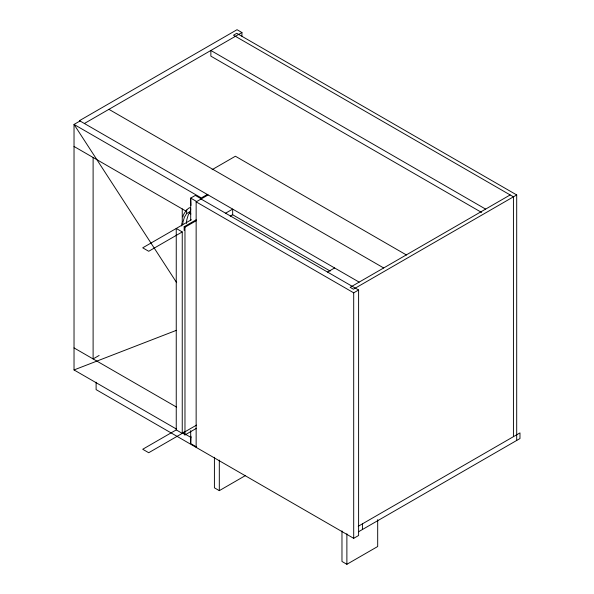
<?xml version="1.0" encoding="UTF-8"?>
<svg xmlns="http://www.w3.org/2000/svg" width="594" height="594" viewBox="0 0 594 594"><rect width="100%" height="100%" fill="white"/><g stroke="black" fill="none" stroke-linecap="round" stroke-linejoin="round"><path stroke-width="0.89" d="M196.688 447.059L190.696 443.592L190.964 436.219M181.734 225.965L181.875 222.75M182.974 216.936C182.299 214.493 192.515 201.411 190.422 211.39L188.253 214.946L186.924 219.29A33.19 19.164 60 0 0 186.486 223.426M186.672 209.868L186.605 213.595L184.437 217.152L183.108 221.495A33.19 19.164 60 0 0 182.774 223.923M80.027 120.976L74.027 124.436L74.027 369.943L176.507 429.106M84.385 123.493L241.936 32.536L241.936 36.241M212.103 169.676L235.395 156.229L406.519 255.026M207.321 194.468L201.321 197.928L74.027 124.436L176.67 282.677M196.146 447.371L196.146 201.863L208.138 194.943M186.605 213.595L190.422 211.39M191.35 219.743L142.716 247.817L148.715 251.284L182.247 231.927L182.247 433.368L176.247 429.9L142.716 449.257L148.715 452.725L196.555 425.104M184.155 230.442L184.155 226.73L196.183 219.787M184.155 226.73L184.972 227.205L196.198 220.723M225.586 213.194L232.67 209.103L232.67 214.768L230.309 216.134M99.109 355.464L93.11 358.925L93.11 157.484M327.532 272.052L334.615 267.961M510.157 194.943L350.156 287.318L353.423 289.211L516.698 194.943L516.698 440.444M196.146 201.863L353.697 292.827L358.605 289.998L358.605 535.498L353.697 538.335L96.109 389.619L96.109 382.209M184.155 431.682L184.155 434.466L184.972 434.942L196.198 428.452M214.412 457.269L214.412 487.815L219.312 490.651L245.374 475.601M358.227 526.277L519.973 432.892L519.973 438.558L358.546 531.756M341.973 530.917L341.973 561.464L346.881 564.3L377.687 546.517L377.687 519.668M74.027 369.943L176.381 330.338M241.936 32.536L237.036 29.7L79.477 120.664L359.147 282.128M516.698 194.943L236.761 33.316L233.487 35.209L513.431 196.829L513.431 436.672M485.625 209.103L210.863 50.475L210.863 56.14L481.608 212.452M108.917 109.333L383.679 267.961M232.209 214.508L330.227 271.094M201.321 198.879L195.329 195.411L190.696 198.092L190.696 220.322M201.054 199.035L358.605 289.998M196.688 201.552L190.696 198.092L190.978 205.479M74.027 146.473L186.115 211.182M189.315 213.031L190.919 213.959M182.247 231.927L176.247 228.46L176.247 429.9M74.027 347.913L176.626 407.142M182.907 432.803L190.919 437.429M362.422 523.856L362.422 529.521M353.697 292.827L353.697 538.335M346.881 533.754L346.881 564.3M219.312 460.098L219.312 490.651M190.696 430.628L190.696 443.592M184.972 227.205L184.972 434.942M182.247 208.947L182.247 221.881"/></g></svg>
